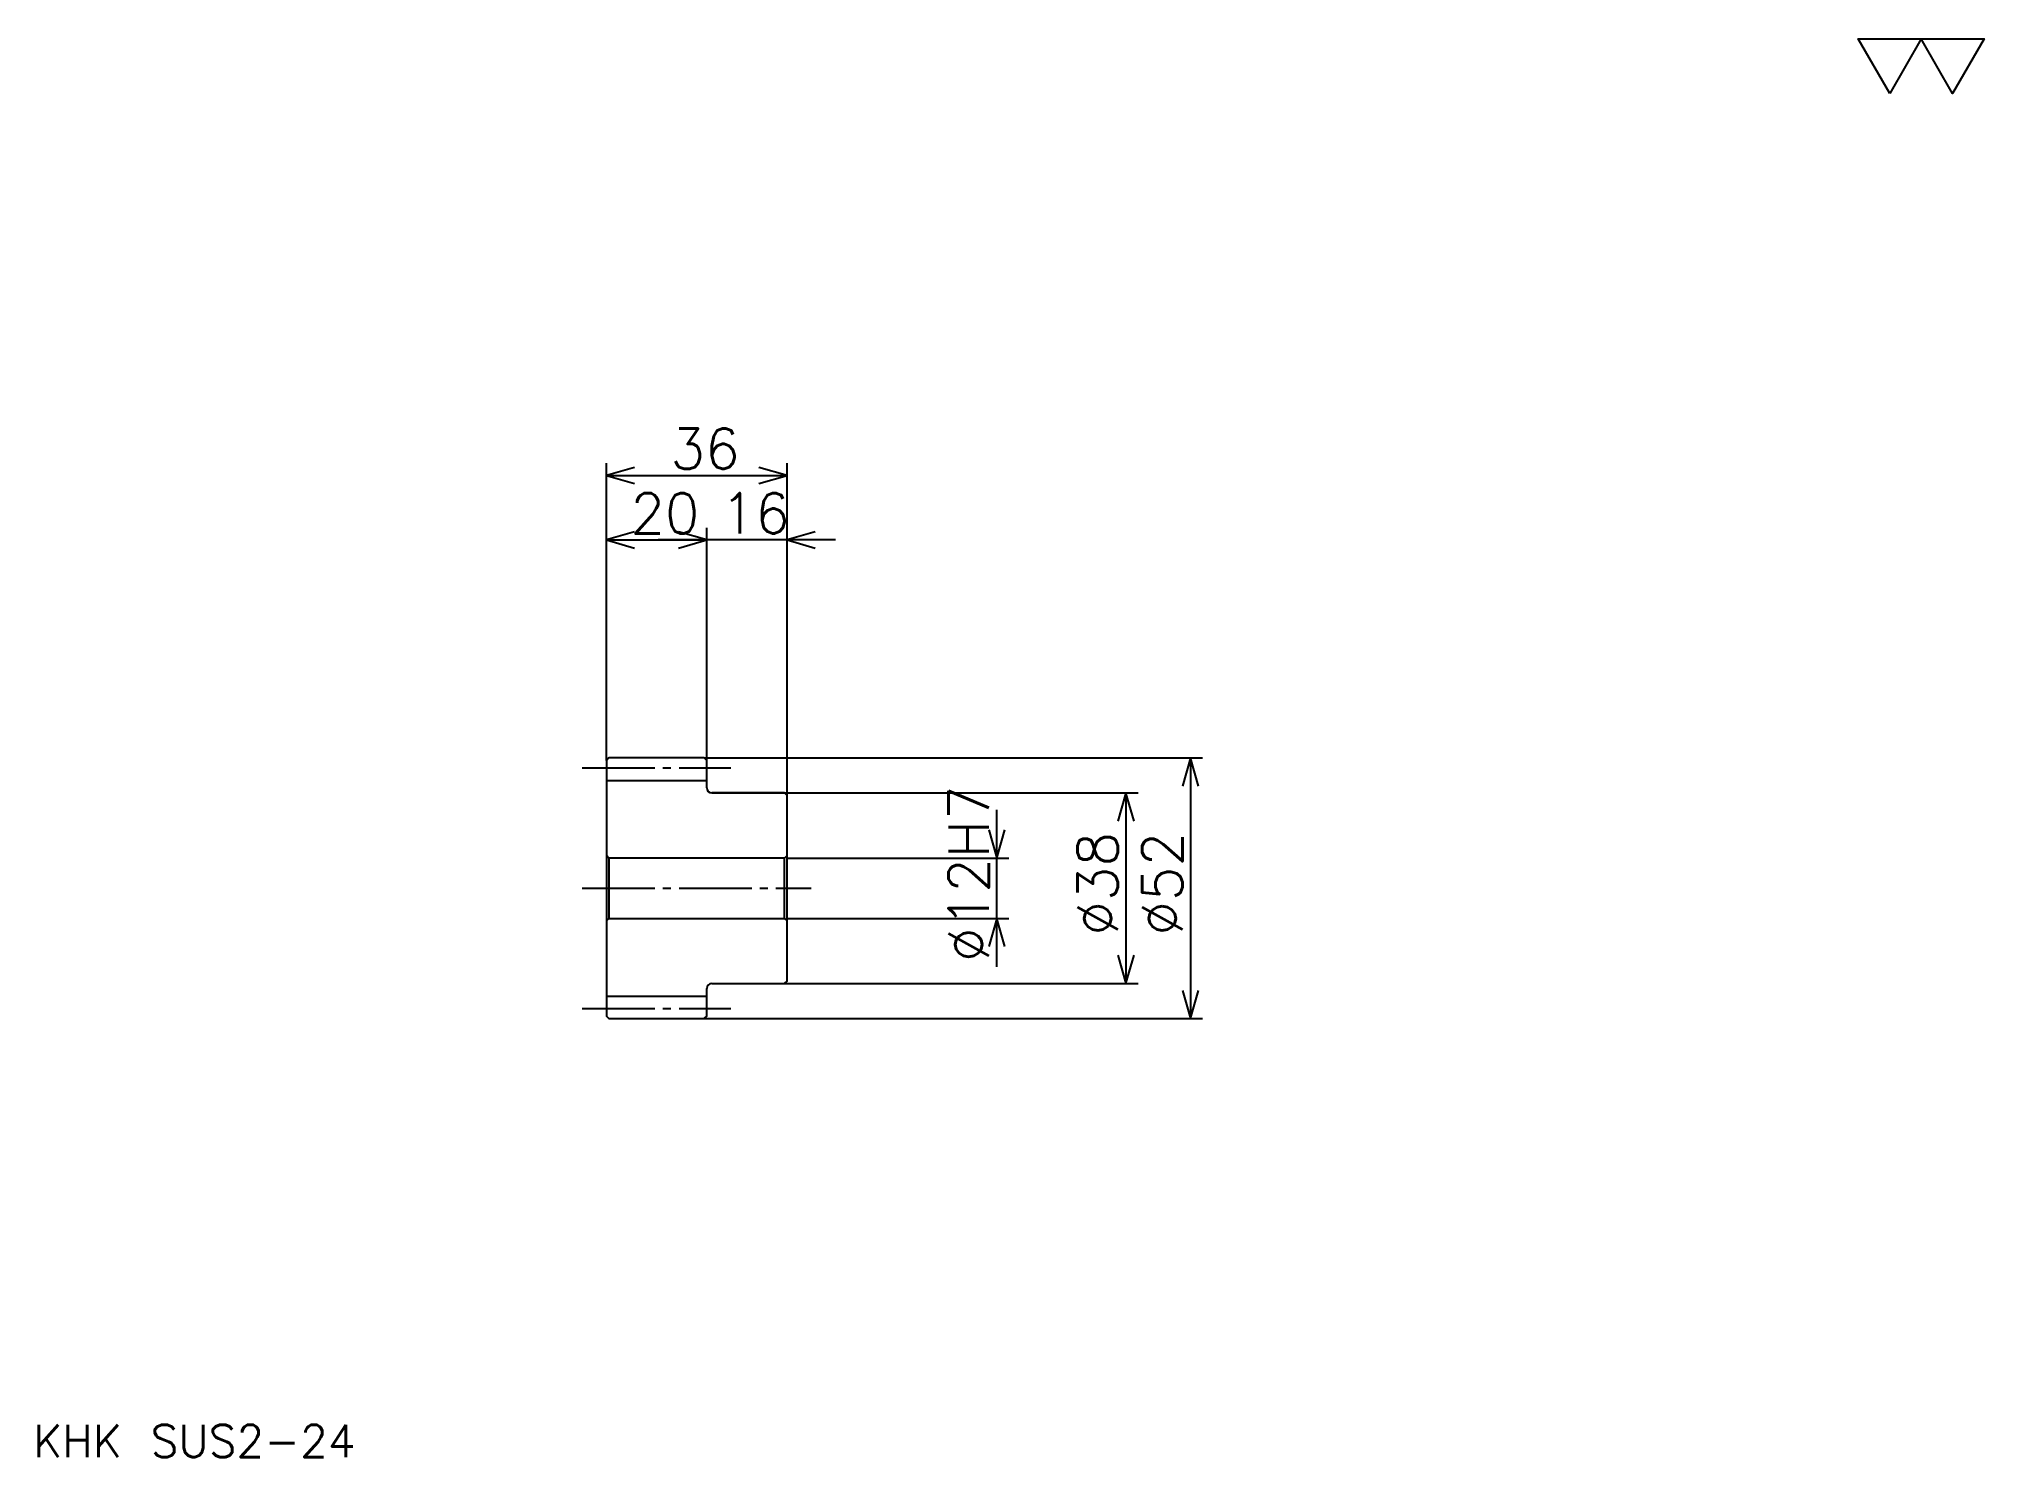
# Model space of a CAD drawing. Extents: x 17 to 405, y 18 to 300.
import ezdxf

# ---------------------------------------------------------------- set-up
doc = ezdxf.new("R2010")
doc.units = 0
doc.linetypes.add('DASHDOT', pattern=[19.304349, 14.478261, -1.608696, 1.608696, -1.608696])
doc.layers.get('0').update_dxf_attribs({"linetype": 'CONTINUOUS'})
doc.layers.add('DASHDOT', color=6, linetype='DASHDOT')
doc.styles.add('KANJI', font='TXT', dxfattribs={"bigfont": 'BIGFONT'})

msp = doc.modelspace()

# ---------------------------------------------------------------- linework, layer by layer
at = {"color": 5}
for p, q in [((130.304352, 157.108704), (130.304352, 215.826096)), ((130.304352, 213.413055), (166.304352, 213.413055)), ((166.304352, 157.108704), (166.304352, 215.826096)), ((150.304352, 157.108704), (150.304352, 202.956528)), ((130.304352, 200.543488), (150.304352, 200.543488)), ((175.956528, 200.543488), (140.652176, 200.543488)), ((130.304352, 156.608704), (130.304352, 157.108704)), ((149.804352, 157.108704), (166.304352, 157.108704)), ((150.304352, 156.608704), (150.304352, 157.108704)), ((166.304352, 157.108704), (249.152176, 157.108704)), ((166.304352, 149.608704), (166.304352, 157.108704)), ((246.739136, 157.108704), (246.739136, 105.108704)), ((151.304352, 150.108704), (166.304352, 150.108704)), ((166.304352, 150.108704), (236.282608, 150.108704)), ((233.869568, 150.108704), (233.869568, 112.108704)), ((208.130432, 115.456528), (208.130432, 146.76088)), ((166.304352, 137.108704), (210.543488, 137.108704)), ((166.304352, 125.108704), (210.543488, 125.108704)), ((151.304352, 112.108704), (166.304352, 112.108704)), ((166.304352, 112.108704), (236.282608, 112.108704)), ((149.804352, 105.108704), (166.304352, 105.108704)), ((166.304352, 105.108704), (249.152176, 105.108704))]:
    msp.add_line(p, q, dxfattribs=at)
at = {"color": 4}
for p, q in [((130.304352, 152.608704), (150.304352, 152.608704)), ((130.804352, 137.108704), (130.804352, 125.108704)), ((165.804352, 137.108704), (166.304352, 137.608704)), ((165.804352, 125.108704), (166.304352, 124.608704)), ((130.304352, 109.608704), (150.304352, 109.608704))]:
    msp.add_line(p, q, dxfattribs=at)
at = {"color": 7}
msp.add_lwpolyline([(386.086945, 289.565216), (379.813019, 300.440002), (404.908691, 300.440002), (398.634766, 289.565216), (392.36087, 300.440002), (386.086945, 289.565216)], dxfattribs=at)
at = {"color": 5}
for points in [[(135.934784, 215.021759), (130.304352, 213.413055), (135.934784, 211.804352)], [(160.67392, 211.804352), (166.304352, 213.413055), (160.67392, 215.021759)], [(135.934784, 202.152191), (130.304352, 200.543488), (135.934784, 198.934784)], [(144.67392, 198.934784), (150.304352, 200.543488), (144.67392, 202.152191)], [(144.67392, 198.934784), (150.304352, 200.543488), (144.67392, 202.152191)], [(171.934784, 202.152191), (166.304352, 200.543488), (171.934784, 198.934784)], [(248.347839, 151.478271), (246.739136, 157.108704), (245.130432, 151.478271)], [(235.478271, 144.478271), (233.869568, 150.108704), (232.260864, 144.478271)], [(206.521744, 142.739136), (208.130432, 137.108704), (209.739136, 142.739136)], [(209.739136, 119.478271), (208.130432, 125.108704), (206.521744, 119.478271)], [(232.260864, 117.739136), (233.869568, 112.108704), (235.478271, 117.739136)], [(245.130432, 110.739136), (246.739136, 105.108704), (248.347839, 110.739136)]]:
    msp.add_lwpolyline(points, dxfattribs=at)
at = {"color": 4}
for points in [[(150.304352, 151.108704), (150.304352, 156.608704), (149.804352, 157.108704), (130.804352, 157.108704), (130.304352, 156.608704), (130.304352, 124.608704)], [(151.304352, 112.108704), (165.804352, 112.108704), (166.304352, 112.608704), (166.304352, 149.608704), (165.804352, 150.108704), (151.304352, 150.108704)], [(130.304352, 124.608704), (130.804352, 125.108704), (165.804352, 125.108704), (165.804352, 137.108704), (130.804352, 137.108704), (130.304352, 137.608704)], [(130.304352, 124.608704), (130.304352, 105.608704), (130.804352, 105.108704), (149.804352, 105.108704), (150.304352, 105.608704), (150.304352, 111.108704)]]:
    msp.add_lwpolyline(points, dxfattribs=at)
for centre, start, end in [((151.304352, 151.108704), 180, 270), ((151.304352, 111.108704), 90, 180)]:
    msp.add_arc(centre, 1, start, end, dxfattribs=at)
at = {"layer": 'DASHDOT', "color": 7}
for p, q in [((125.478264, 155.108704), (155.130432, 155.108704)), ((125.478264, 131.108704), (171.130432, 131.108704)), ((125.478264, 107.108704), (155.130432, 107.108704))]:
    msp.add_line(p, q, dxfattribs=at)

# ---------------------------------------------------------------- texts
at = {"color": 7, "style": 'KANJI'}
for s, height, p in [('36', 8.043478, (143.076096, 214.700012)), ('20', 8.043478, (135.076096, 201.830444)), ('16', 8.043478, (153.076096, 201.830444)), ('KHK SUS2-24', 6.434783, (16.086956, 17.695652))]:
    msp.add_text(s, height=height, dxfattribs=at).set_placement(p)
for s, p in [('%%c12H7', (206.521744, 116.429352)), ('%%c38', (232.260864, 121.657616)), ('%%c52', (245.130432, 121.657616))]:
    msp.add_text(s, height=8.043478, rotation=90, dxfattribs=at).set_placement(p)

doc.saveas('drawing.dxf')
